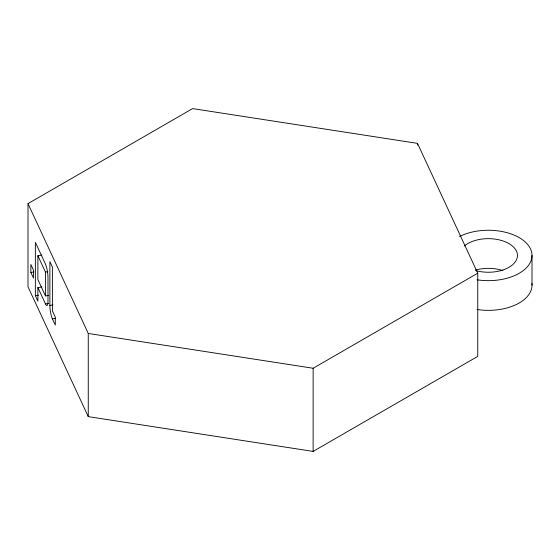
<?xml version="1.0" encoding="UTF-8"?>
<svg xmlns="http://www.w3.org/2000/svg" width="560" height="560" viewBox="0 0 560 560"><rect width="100%" height="100%" fill="white"/><g stroke="black" fill="none" stroke-linecap="round" stroke-linejoin="round"><path stroke-width="0.84" d="M28 203.63L192.619 108.591L417.494 143.374L477.75 273.203L477.75 356.37L313.131 451.409L88.256 416.626L28 286.797L28 203.63L88.256 333.459L88.256 416.626M88.256 333.459L313.131 368.249L477.75 273.203M48.594 295.435L45.458 295.925L37.884 279.615L37.884 255.731L41.811 255.122M30.863 272.433L33.474 278.061L33.474 270.095L30.863 264.474L30.863 272.433L33.999 271.943M37.884 255.731L45.458 272.041L47.81 271.677M37.884 287.574L45.458 303.884A9.751 2.058 81.2 0 0 47.978 301.357L47.978 277.48A9.751 2.058 81.2 0 0 45.458 264.082L35.364 242.333L35.364 295.666L37.884 301.105L37.884 287.574L41.811 286.965M35.364 295.666L38.5 295.183M45.458 303.884L48.594 303.394M49.875 305.438L49.875 261.653L52.395 267.092L52.395 310.877L55.307 317.156L55.307 325.115L52.395 318.836A9.751 2.058 81.2 0 1 49.875 305.438L53.011 304.955M52.395 318.836L55.538 318.346M532 255.451L532 285.152M417.494 143.374L417.494 145.11M313.131 368.249L313.131 451.409M45.458 272.041L45.458 295.925M531.909 283.514A43.652 25.2 0 0 1 477.05 309.498M475.279 270.144A29.099 16.8 0 0 1 502.901 270.606M459.557 236.509A43.652 25.2 0 0 1 530.859 249.725A43.652 25.2 0 0 1 477.05 279.797M464.303 245.994A29.099 16.8 0 0 1 503.419 241.08A29.099 16.8 0 0 1 514.017 263.368A29.099 16.8 0 0 1 476.042 270.676"/></g></svg>
